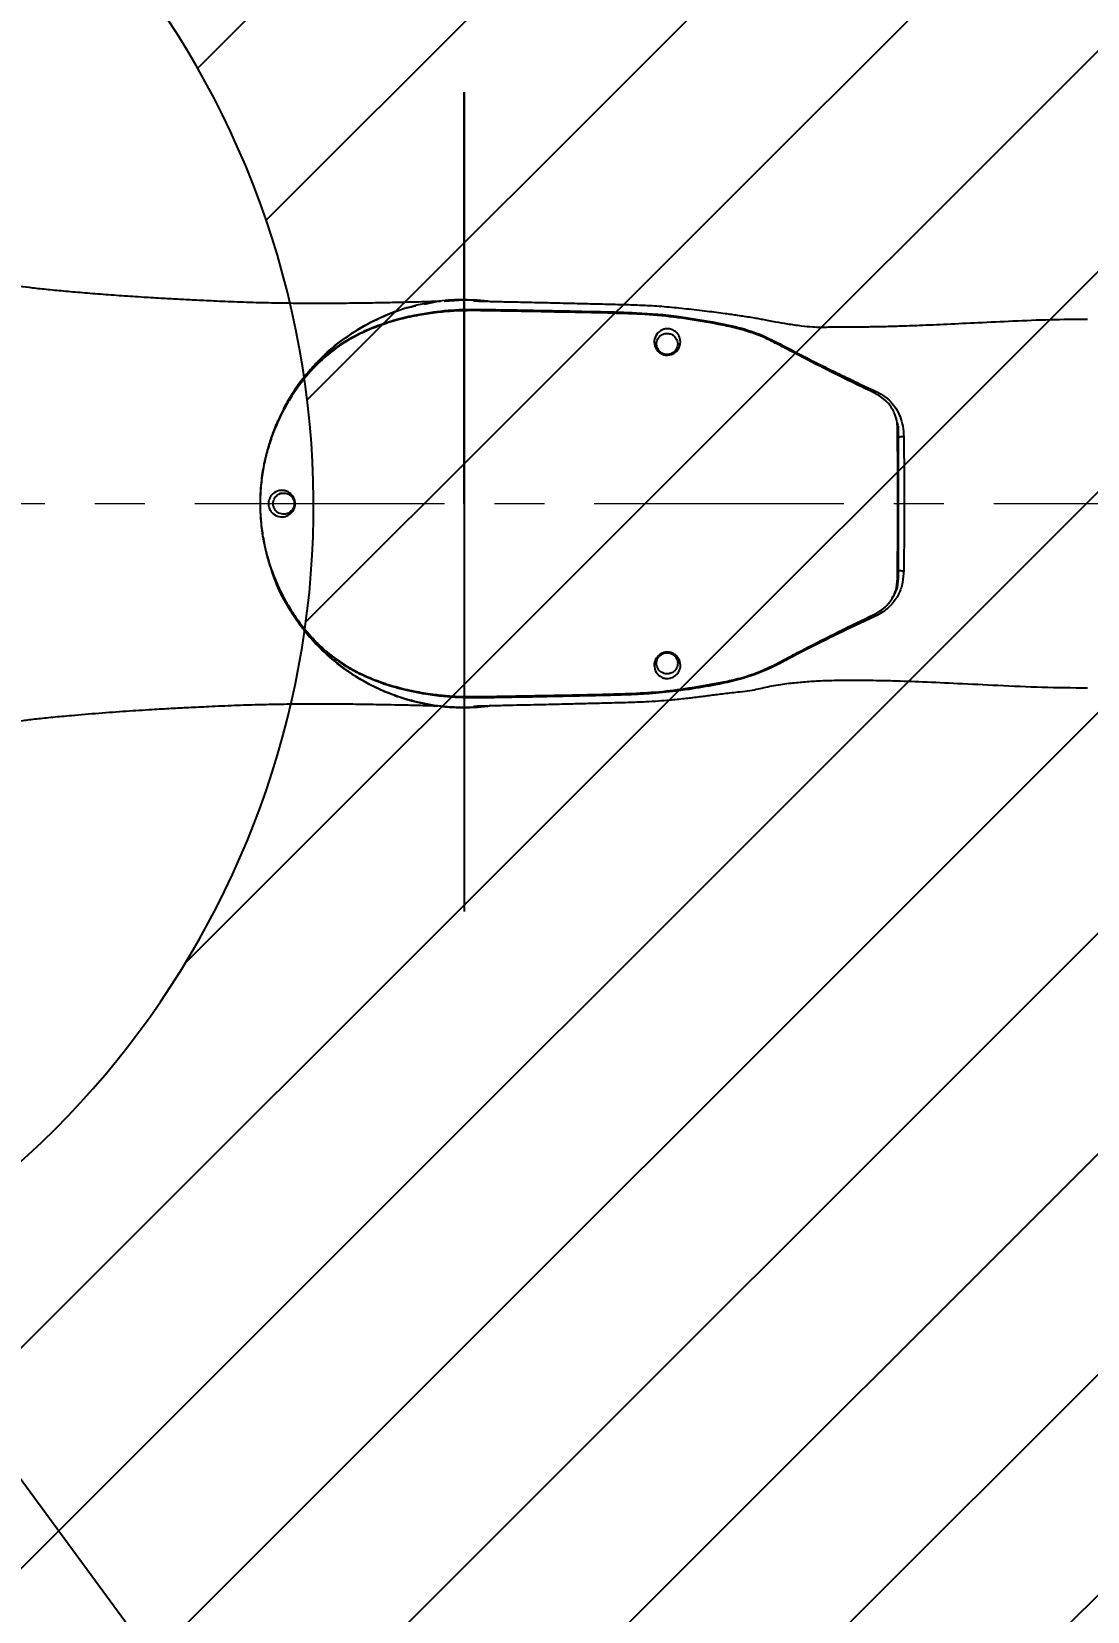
# Model space of a CAD drawing. Header units: millimetres. Extents: x 0 to 841, y 0 to 594.
# Drawn here: x 347.6 to 401.3, y 389.8 to 470.1 of the extents above; entities that cross this region are included whole.
import ezdxf

# ---------------------------------------------------------------- set-up
doc = ezdxf.new("R2010")
doc.units = ezdxf.units.MM
doc.header["$PDSIZE"] = -1
doc.linetypes.add('CENTERX2', pattern=[20.32, 12.7, -2.54, 2.54, -2.54])
doc.layers.add('细线层', color=7, linetype='Continuous', lineweight=25)
doc.styles.add('SLDTEXTSTYLE5', font='TXT', dxfattribs={"width": 0.605})
doc.dimstyles.new('SLDDIMSTYLE2', dxfattribs={"dimtxt": 5.5, "dimasz": 4.08, "dimexe": 0, "dimexo": 0.0625, "dimgap": 1.375, "dimtad": 0, "dimtih": 1, "dimtoh": 1, "dimdec": 1, "dimlfac": 4, "dimrnd": 1e-09, "dimzin": 12, "dimdsep": 46, "dimtxsty": 'SLDTEXTSTYLE5', "dimsah": 1, "dimcen": 0, "dimadec": 0, "dimazin": 3, "dimtfac": 1, "dimtdec": 1, "dimtofl": 0, "dimtmove": 0, "dimatfit": 3, "dimfxl": 0, "dimfrac": 2, "dimtolj": 1, "dimtzin": 12, "dimarcsym": 0})
doc.dimstyles.new('SLDDIMSTYLE4', dxfattribs={"dimtxt": 5.5, "dimasz": 4.08, "dimexe": 0, "dimexo": 0.0625, "dimgap": 1.375, "dimtad": 0, "dimtih": 1, "dimtoh": 1, "dimdec": 1, "dimlfac": 4, "dimrnd": 1e-09, "dimzin": 12, "dimdsep": 46, "dimtxsty": 'SLDTEXTSTYLE5', "dimsah": 1, "dimcen": 0, "dimadec": 0, "dimazin": 3, "dimtfac": 1, "dimtdec": 1, "dimtofl": 0, "dimtmove": 0, "dimatfit": 3, "dimfxl": 0, "dimfrac": 2, "dimtolj": 1, "dimtzin": 12, "dimarcsym": 0})

# ---------------------------------------------------------------- blocks, each defined once
blk = doc.blocks.new('_D_2')
at = {"layer": '细线层'}
for p, q in [((395.878, 515.584), (433.499, 548.772)), ((433.499, 548.772), (464.489, 548.772)), ((317.044, 446.039), (395.878, 515.584))]:
    blk.add_line(p, q, dxfattribs=at)
blk.add_solid([(395.878, 515.584), (399.274, 517.902), (398.602, 518.664)], dxfattribs=at)
at = {"layer": '细线层', "char_height": 5.5, "attachment_point": 1, "style": 'SLDTEXTSTYLE5'}
for s, insert in [('S', (435.087, 555.862)), ('R420.5', (440.129, 555.862))]:
    blk.add_mtext(s, dxfattribs=dict(at, insert=insert))
blk = doc.blocks.new('_D_5')
at = {"layer": '细线层'}
for p, q in [((343.806, 400.872), (374.954, 358.456)), ((374.954, 358.456), (404.44, 318.302)), ((404.44, 318.302), (430.388, 318.302))]:
    blk.add_line(p, q, dxfattribs=at)
blk.add_arc((343.806, 400.872), 52.625, 300.64689, 308.46756, dxfattribs=at)
blk.add_solid([(374.954, 358.456), (372.948, 362.045), (372.129, 361.443)], dxfattribs=at)
at = {"layer": '细线层', "insert": (406.027, 325.392), "char_height": 5.5, "attachment_point": 1, "style": 'SLDTEXTSTYLE5'}
blk.add_mtext('R210.5', dxfattribs=at)

msp = doc.modelspace()

# ---------------------------------------------------------------- hatches: boundary and pattern name
at = {"layer": '细线层'}
h = msp.add_hatch(dxfattribs=at)
h.set_pattern_fill('ANSI31', color=256, scale=2.5, style=0)
edge = h.paths.add_edge_path(flags=0)
edge.add_line((336.289, 405.501), (336.225, 348.796))
edge.add_arc((343.806, 400.872), 52.625, 261.71786, 300.64689)
edge.add_arc((317.044, 446.039), 105.125, 300.64689, 599.35311)
edge.add_arc((290.282, 400.872), 52.625, 239.35311, 278.28214)
edge.add_line((297.863, 348.796), (297.864, 405.47))
edge.add_arc((317.044, 446.039), 44.875, -64.60462, 244.69701, ccw=False)

# ---------------------------------------------------------------- linework, layer by layer
at = {"color": 7, "linetype": 'Continuous', "lineweight": 25}
for p, q in [((367.557, 456.276), (368.182, 456.4)), ((368.561, 456.431), (369.577, 456.497)), ((360.219, 446.688), (360.214, 446.591))]:
    msp.add_line(p, q, dxfattribs=at)
at = {"color": 8, "linetype": 'Continuous', "lineweight": 25}
msp.add_line((390.471, 440.387), (388.982, 439.676), dxfattribs=at)
at = {"color": 8, "linetype": 'Continuous', "lineweight": 25, "flags": 128}
for points in [[(390.471, 451.858), (390.465, 451.845), (390.458, 451.829), (390.45, 451.811), (390.441, 451.792), (390.432, 451.771), (390.427, 451.759)], [(390.435, 440.468), (390.432, 440.474), (390.428, 440.484)]]:
    msp.add_lwpolyline(points, dxfattribs=at)
at = {"color": 7, "linetype": 'Continuous', "lineweight": 25, "flags": 128}
for points in [[(391.652, 449.427), (391.658, 449.455), (391.677, 449.48), (391.706, 449.502), (391.745, 449.52), (391.79, 449.531), (391.84, 449.536), (391.89, 449.535), (391.937, 449.526)], [(391.652, 442.817), (391.658, 442.79), (391.677, 442.765), (391.706, 442.742), (391.745, 442.725), (391.79, 442.713), (391.84, 442.708), (391.89, 442.71), (391.937, 442.718)]]:
    msp.add_lwpolyline(points, dxfattribs=at)
at = {"color": 7, "linetype": 'Continuous', "lineweight": 25}
for centre, start, end in [((391.618, 449.911), 10.08166, 82.2005), ((391.618, 442.334), 277.7995, 349.91834)]:
    msp.add_arc(centre, 0.0339, start, end, dxfattribs=at)
for points, knots in [([(368.373, 456.415), (368.174, 456.409), (367.786, 456.395), (367.082, 456.376), (366.416, 456.36), (365.819, 456.347), (365.299, 456.337), (364.767, 456.328), (364.197, 456.32), (363.609, 456.314), (363.028, 456.309), (362.364, 456.307), (361.569, 456.307), (360.578, 456.315), (359.436, 456.335), (358.217, 456.369), (357.043, 456.417), (356.018, 456.47), (355.114, 456.514), (354.218, 456.562), (353.236, 456.621), (352.169, 456.692), (351.086, 456.772), (350.054, 456.856), (349.071, 456.942), (348.195, 457.028), (347.438, 457.114), (346.742, 457.209), (346.185, 457.309), (345.713, 457.415), (345.296, 457.518), (344.856, 457.62), (344.414, 457.718), (343.875, 457.831), (343.252, 457.95), (342.635, 458.045), (342.187, 458.11), (341.75, 458.153), (341.175, 458.192), (340.472, 458.227), (339.631, 458.26), (338.576, 458.292), (337.364, 458.321), (336.121, 458.343), (334.944, 458.358), (333.867, 458.368), (333, 458.373), (332.327, 458.375), (331.786, 458.377), (331.225, 458.377), (330.629, 458.378), (329.958, 458.378), (329.087, 458.378), (328.03, 458.378), (326.854, 458.377), (325.714, 458.377), (324.75, 458.377), (323.952, 458.376), (323.295, 458.376), (322.621, 458.376), (321.9, 458.376), (321.115, 458.375), (320.273, 458.375), (319.438, 458.375), (318.678, 458.374), (318.024, 458.374), (317.497, 458.373), (317.143, 458.373), (317.114, 458.373), (317.087, 458.373), (317.078, 458.372), (317.078, 458.372), (317.077, 458.372)], [0, 0, 0, 0, 0.011606, 0.022622, 0.033612, 0.041475, 0.048587, 0.056304, 0.064633, 0.073404, 0.081867, 0.089917, 0.102271, 0.116446, 0.133009, 0.151936, 0.169454, 0.184111, 0.19655, 0.208817, 0.22321, 0.239543, 0.255859, 0.271474, 0.286393, 0.301053, 0.315791, 0.330728, 0.351182, 0.372068, 0.392737, 0.412963, 0.433538, 0.454658, 0.48716, 0.517749, 0.531957, 0.545637, 0.559387, 0.573303, 0.587835, 0.603324, 0.622937, 0.641296, 0.658134, 0.674365, 0.688188, 0.695845, 0.703615, 0.711708, 0.720248, 0.729525, 0.740912, 0.758119, 0.775486, 0.792027, 0.807687, 0.817399, 0.826741, 0.836253, 0.846711, 0.85811, 0.870404, 0.883234, 0.89497, 0.907307, 0.920369, 0.934341, 0.949566, 0.96585, 0.983172, 1, 1, 1, 1]), ([(390.42, 451.764), (389.721, 452.099), (388.323, 452.77), (386.688, 453.621), (385.53, 454.233), (384.835, 454.587), (384.115, 454.855), (383.342, 455.078), (382.242, 455.304), (380.861, 455.541), (379.19, 455.735), (376.963, 455.825), (374.379, 455.871), (371.899, 455.91), (370.074, 455.954), (368.841, 455.923), (367.754, 455.793), (366.807, 455.623), (365.866, 455.382), (364.802, 455.013), (363.644, 454.452), (362.62, 453.72), (361.851, 452.967), (361.237, 452.233), (360.722, 451.478), (360.302, 450.722), (359.983, 450.034), (359.714, 449.318), (359.49, 448.553), (359.323, 447.746), (359.22, 446.893), (359.19, 446.025), (359.236, 445.164), (359.354, 444.322), (359.539, 443.5), (359.795, 442.687), (360.118, 441.897), (360.505, 441.139), (360.953, 440.414), (361.469, 439.722), (362.046, 439.071), (362.693, 438.482), (363.457, 437.932), (364.299, 437.466), (365.204, 437.084), (366.102, 436.796), (367.03, 436.576), (367.913, 436.43), (368.74, 436.341), (369.507, 436.295), (371.307, 436.317), (373.869, 436.367), (376.684, 436.417), (378.721, 436.486), (380.247, 436.613), (381.506, 436.826), (382.513, 436.995), (383.329, 437.164), (384.201, 437.41), (385.112, 437.781), (385.982, 438.255), (387.158, 438.867), (388.629, 439.625), (389.823, 440.195), (390.42, 440.481)], [0, 0, 0, 0, 0.030884, 0.061787, 0.073412, 0.083103, 0.092854, 0.103963, 0.115129, 0.137591, 0.15979, 0.182085, 0.226383, 0.262751, 0.280937, 0.299147, 0.311818, 0.32454, 0.337454, 0.350455, 0.369396, 0.38852, 0.400293, 0.412198, 0.426636, 0.436608, 0.446634, 0.45683, 0.467083, 0.478333, 0.489663, 0.501249, 0.512924, 0.52397, 0.535092, 0.54645, 0.557889, 0.569067, 0.580322, 0.591827, 0.603423, 0.614944, 0.626615, 0.640844, 0.653209, 0.665675, 0.678395, 0.691179, 0.701332, 0.711511, 0.721759, 0.773073, 0.813628, 0.833935, 0.85428, 0.874601, 0.884778, 0.894964, 0.907825, 0.920818, 0.934051, 0.947287, 0.973638, 1, 1, 1, 1]), ([(370.255, 456.452), (369.974, 456.473), (369.268, 456.526), (368.291, 456.433), (367.143, 456.23), (366.019, 455.899), (364.702, 455.319), (363.706, 454.702), (362.786, 453.986), (362.125, 453.368), (361.36, 452.488), (360.685, 451.54), (360.297, 450.744), (360.113, 450.368)], [0, 0, 0, 0, 0.0670277, 0.1684953, 0.2325051, 0.3447605, 0.4464988, 0.5746192, 0.6225092, 0.7242716, 0.7893229, 0.9003627, 1, 1, 1, 1]), ([(361.925, 453.019), (361.958, 453.059), (362.182, 453.331), (362.69, 453.783), (363.448, 454.353), (364.225, 454.782), (365.066, 455.159), (365.975, 455.469), (366.946, 455.706), (368.056, 455.895), (369.185, 456.01), (370.302, 456.01), (371.407, 455.99), (372.792, 455.967), (374.248, 455.94), (375.861, 455.905), (377.123, 455.88), (378.775, 455.821), (380.08, 455.72), (381.359, 455.513), (382.366, 455.344), (383.565, 455.11), (384.759, 454.714), (386.014, 454.049), (387.124, 453.476), (388.171, 452.949), (388.672, 452.708), (388.887, 452.605)], [0, 0, 0, 0, 0.005448, 0.037254, 0.071482, 0.105754, 0.130758, 0.168902, 0.207064, 0.236356, 0.287905, 0.326899, 0.354305, 0.404803, 0.473395, 0.508333, 0.575411, 0.606802, 0.683189, 0.713511, 0.743831, 0.791128, 0.842627, 0.876058, 0.94117, 0.974766, 1, 1, 1, 1]), ([(362.145, 453.35), (362.177, 453.386), (362.505, 453.765), (363.251, 454.369), (364.372, 455.138), (365.598, 455.725), (366.525, 456.076), (367.049, 456.176), (367.128, 456.191)], [0, 0, 0, 0, 0.0248333, 0.2582929, 0.4917114, 0.725152, 0.9586119, 1, 1, 1, 1]), ([(369.577, 456.497), (370.032, 456.496), (370.508, 456.494), (370.972, 456.4), (370.993, 456.396)], [0, 0, 0, 0, 0.955916, 1, 1, 1, 1]), ([(401.277, 455.495), (400.646, 455.491), (399.374, 455.482), (397.525, 455.405), (395.776, 455.321), (394.201, 455.245), (392.861, 455.185), (391.753, 455.145), (390.85, 455.121), (389.961, 455.105), (389.12, 455.098), (388.453, 455.096), (387.999, 455.095), (387.701, 455.083), (387.267, 455.101), (386.694, 455.156), (386.013, 455.259), (385.464, 455.349), (385.064, 455.426), (384.768, 455.489), (384.532, 455.533), (384.22, 455.586), (383.861, 455.639), (383.515, 455.69), (383.176, 455.743), (382.666, 455.814), (381.89, 455.908), (380.906, 456.025), (379.884, 456.131), (378.947, 456.194), (377.987, 456.231), (377.016, 456.254), (376.024, 456.279), (375.18, 456.3), (374.403, 456.319), (373.587, 456.338), (372.844, 456.355), (372.224, 456.368), (371.795, 456.377), (371.372, 456.387), (370.974, 456.397), (370.618, 456.406), (370.326, 456.416), (370.125, 456.425), (370.074, 456.432), (370.079, 456.434), (370.079, 456.434)], [0, 0, 0, 0, 0.052978, 0.106789, 0.156637, 0.201925, 0.241213, 0.269893, 0.295079, 0.316723, 0.344657, 0.368822, 0.38319, 0.396414, 0.412099, 0.432409, 0.457593, 0.483746, 0.503206, 0.522566, 0.541372, 0.557534, 0.571098, 0.581923, 0.590762, 0.600405, 0.626232, 0.656359, 0.684782, 0.712207, 0.735005, 0.765251, 0.793498, 0.818146, 0.835932, 0.858632, 0.886541, 0.898289, 0.91048, 0.92318, 0.936525, 0.950644, 0.965658, 0.981725, 0.999136, 1, 1, 1, 1]), ([(379.821, 455.013), (379.844, 455.015), (379.905, 455.022), (380.012, 455.016), (380.138, 454.985), (380.279, 454.919), (380.447, 454.776), (380.584, 454.521), (380.59, 454.212), (380.46, 453.945), (380.295, 453.789), (380.126, 453.707), (379.964, 453.674), (379.805, 453.679), (379.644, 453.725), (379.482, 453.822), (379.327, 453.994), (379.226, 454.267), (379.261, 454.594), (379.423, 454.831), (379.621, 454.956), (379.731, 454.998), (379.805, 455.01), (379.821, 455.013)], [0, 0, 0, 0, 0.012456, 0.034168, 0.053156, 0.079983, 0.124962, 0.209701, 0.326663, 0.397576, 0.447141, 0.482034, 0.508492, 0.53519, 0.561859, 0.594865, 0.641184, 0.711938, 0.81664, 0.924162, 0.957428, 0.990818, 1, 1, 1, 1]), ([(379.827, 454.78), (379.815, 454.778), (379.728, 454.763), (379.647, 454.724), (379.495, 454.62), (379.377, 454.444), (379.347, 454.186), (379.428, 453.967), (379.553, 453.828), (379.684, 453.749), (379.81, 453.713), (379.897, 453.708), (379.98, 453.714), (380.079, 453.734), (380.215, 453.801), (380.347, 453.926), (380.451, 454.139), (380.444, 454.384), (380.335, 454.587), (380.2, 454.702), (380.086, 454.756), (379.988, 454.78), (379.922, 454.785), (379.87, 454.784), (379.846, 454.782), (379.827, 454.78)], [0, 0, 0, 0, 0.0086807, 0.0582893, 0.0747695, 0.1860085, 0.2945505, 0.3665041, 0.4120712, 0.443261, 0.4676277, 0.4882019, 0.4918324, 0.5162397, 0.5496172, 0.5988957, 0.6714942, 0.7932119, 0.8807855, 0.9258051, 0.9513973, 0.968758, 0.9845741, 0.9884651, 1, 1, 1, 1]), ([(391.623, 449.944), (391.614, 450.084), (391.597, 450.366), (391.444, 450.819), (391.164, 451.244), (390.784, 451.573), (390.522, 451.71), (390.42, 451.764)], [0, 0, 0, 0, 0.1989153, 0.4038584, 0.6649541, 0.8691763, 1, 1, 1, 1]), ([(390.471, 451.858), (390.64, 451.769), (390.98, 451.59), (391.34, 451.25), (391.591, 450.905), (391.777, 450.52), (391.907, 450.06), (391.927, 449.706), (391.937, 449.526)], [0, 0, 0, 0, 0.172402, 0.345809, 0.479699, 0.617129, 0.806245, 1, 1, 1, 1]), ([(360.382, 450.885), (360.445, 451.031), (360.52, 451.207), (360.627, 451.364), (360.646, 451.391)], [0, 0, 0, 0, 0.829925, 1, 1, 1, 1]), ([(360.111, 450.369), (360.105, 450.356), (360.085, 450.312), (360.036, 450.2), (359.988, 450.085), (359.939, 449.962), (359.885, 449.825), (359.83, 449.675), (359.775, 449.52), (359.727, 449.377), (359.69, 449.264), (359.665, 449.184), (359.639, 449.099), (359.613, 449.012), (359.588, 448.924), (359.553, 448.797), (359.511, 448.64), (359.471, 448.479), (359.43, 448.302), (359.374, 448.044), (359.309, 447.696), (359.244, 447.19), (359.212, 446.702), (359.203, 446.345), (359.202, 446.132), (359.202, 445.98), (359.205, 445.837), (359.21, 445.657), (359.223, 445.361), (359.256, 444.941), (359.308, 444.591), (359.34, 444.411), (359.365, 444.277), (359.384, 444.179), (359.4, 444.097), (359.409, 444.055), (359.415, 444.025), (359.422, 443.994), (359.431, 443.951), (359.443, 443.896), (359.457, 443.834), (359.478, 443.741), (359.509, 443.611), (359.548, 443.456), (359.593, 443.293), (359.642, 443.127), (359.688, 442.979), (359.75, 442.795), (359.784, 442.698), (359.797, 442.661)], [0, 0, 0, 0, 0.013864, 0.04645, 0.085987, 0.129989, 0.172955, 0.208666, 0.235838, 0.252628, 0.259161, 0.264713, 0.269608, 0.274302, 0.2793, 0.285031, 0.299749, 0.31983, 0.341915, 0.363149, 0.402699, 0.440142, 0.479362, 0.500574, 0.510574, 0.519044, 0.52638, 0.533414, 0.549398, 0.599929, 0.654036, 0.694049, 0.7108, 0.722168, 0.726228, 0.727996, 0.729676, 0.731354, 0.733112, 0.737144, 0.742207, 0.748531, 0.765455, 0.796277, 0.8374, 0.886319, 0.935922, 0.975725, 1, 1, 1, 1]), ([(391.588, 450.276), (391.613, 450.202), (391.653, 450.083), (391.652, 449.962), (391.652, 449.917)], [0, 0, 0, 0, 0.62844, 1, 1, 1, 1]), ([(391.623, 442.3), (391.624, 442.585), (391.626, 443.161), (391.628, 444.131), (391.63, 445.17), (391.63, 446.214), (391.629, 447.245), (391.628, 447.928), (391.628, 448.402), (391.627, 448.782), (391.625, 449.339), (391.624, 449.742), (391.623, 449.944)], [0, 0, 0, 0, 0.126681, 0.256519, 0.383449, 0.514566, 0.634844, 0.758623, 0.770719, 0.819131, 0.909011, 1, 1, 1, 1]), ([(391.652, 449.917), (391.652, 449.651), (391.652, 449.114), (391.652, 448.214), (391.652, 447.248), (391.652, 446.235), (391.652, 445.188), (391.652, 444.164), (391.652, 443.191), (391.652, 442.618), (391.652, 442.328)], [0, 0, 0, 0, 0.11937, 0.241336, 0.361553, 0.485365, 0.612339, 0.743394, 0.86996, 1, 1, 1, 1]), ([(391.937, 449.526), (391.941, 449.228), (391.949, 448.622), (391.956, 447.624), (391.959, 446.576), (391.959, 445.528), (391.955, 444.492), (391.949, 443.712), (391.943, 443.124), (391.939, 442.864), (391.937, 442.718)], [0, 0, 0, 0, 0.143945, 0.291772, 0.435844, 0.58415, 0.726284, 0.872684, 0.928804, 1, 1, 1, 1]), ([(360.418, 446.786), (360.469, 446.774), (360.589, 446.746), (360.758, 446.639), (360.894, 446.475), (360.97, 446.295), (360.992, 446.11), (360.964, 445.936), (360.892, 445.767), (360.755, 445.601), (360.584, 445.499), (360.344, 445.433), (360.063, 445.464), (359.818, 445.623), (359.689, 445.822), (359.639, 445.969), (359.622, 446.093), (359.629, 446.22), (359.662, 446.357), (359.749, 446.532), (359.942, 446.719), (360.187, 446.809), (360.369, 446.791), (360.418, 446.786)], [0, 0, 0, 0, 0.041255, 0.096908, 0.138357, 0.171273, 0.204301, 0.233457, 0.262851, 0.305272, 0.364658, 0.401533, 0.499605, 0.601597, 0.651114, 0.67396, 0.696987, 0.716766, 0.739499, 0.776934, 0.84992, 0.959382, 1, 1, 1, 1]), ([(360.492, 446.652), (360.453, 446.656), (360.308, 446.67), (360.111, 446.597), (359.96, 446.448), (359.892, 446.304), (359.869, 446.208), (359.864, 446.142), (359.865, 446.085), (359.869, 446.042), (359.883, 445.978), (359.916, 445.879), (360.019, 445.722), (360.211, 445.597), (360.432, 445.572), (360.622, 445.624), (360.756, 445.704), (360.866, 445.837), (360.923, 445.972), (360.944, 446.102), (360.936, 446.199), (360.914, 446.296), (360.867, 446.407), (360.759, 446.537), (360.625, 446.621), (360.532, 446.643), (360.492, 446.652)], [0, 0, 0, 0, 0.041935, 0.155841, 0.236669, 0.268094, 0.289584, 0.30346, 0.307699, 0.323437, 0.329066, 0.35114, 0.401113, 0.506954, 0.608662, 0.646366, 0.705893, 0.746932, 0.774415, 0.801042, 0.824935, 0.831249, 0.861997, 0.902111, 0.957839, 1, 1, 1, 1]), ([(359.798, 442.662), (359.8, 442.654), (359.882, 442.388), (360.121, 441.836), (360.526, 441.016), (361.01, 440.248), (361.619, 439.438), (362.408, 438.582), (363.298, 437.838), (364.258, 437.194), (365.1, 436.743), (365.993, 436.375), (366.698, 436.147), (367.573, 435.927), (368.671, 435.762), (369.649, 435.721), (370.189, 435.769), (370.255, 435.775)], [0, 0, 0, 0, 0.001803, 0.062185, 0.133712, 0.205862, 0.264414, 0.35985, 0.46497, 0.522358, 0.617695, 0.677589, 0.737847, 0.782725, 0.879, 0.985078, 1, 1, 1, 1]), ([(370.992, 435.848), (370.972, 435.844), (370.508, 435.751), (369.575, 435.73), (368.219, 435.803), (366.884, 436.073), (365.595, 436.509), (364.374, 437.112), (363.243, 437.868), (362.22, 438.765), (361.319, 439.787), (360.577, 440.924), (360.119, 441.767), (359.961, 442.241), (359.946, 442.286)], [0, 0, 0, 0, 0.004496, 0.103018, 0.201549, 0.300063, 0.398585, 0.497116, 0.595629, 0.694152, 0.792683, 0.891196, 0.989719, 1, 1, 1, 1]), ([(390.42, 440.481), (390.562, 440.558), (390.878, 440.73), (391.284, 441.144), (391.569, 441.682), (391.605, 442.097), (391.623, 442.3)], [0, 0, 0, 0, 0.1830916, 0.4073402, 0.7090578, 1, 1, 1, 1]), ([(391.937, 442.718), (391.925, 442.513), (391.898, 442.096), (391.731, 441.6), (391.512, 441.223), (391.31, 440.971), (391.077, 440.755), (390.808, 440.556), (390.591, 440.447), (390.471, 440.387)], [0, 0, 0, 0, 0.221736, 0.450563, 0.567116, 0.686025, 0.781278, 0.878943, 1, 1, 1, 1]), ([(391.652, 442.328), (391.64, 442.124), (391.617, 441.756), (391.402, 441.422), (391.307, 441.273)], [0, 0, 0, 0, 0.553678, 1, 1, 1, 1]), ([(388.982, 439.676), (388.648, 439.519), (387.67, 439.057), (386.495, 438.449), (385.178, 437.746), (383.95, 437.239), (382.444, 436.906), (381.186, 436.697), (380.001, 436.528), (378.991, 436.442), (377.889, 436.389), (376.697, 436.357), (375.233, 436.326), (373.845, 436.298), (372.525, 436.273), (371.368, 436.256), (369.973, 436.219), (368.757, 436.27), (367.506, 436.432), (366.414, 436.653), (365.289, 436.996), (364.381, 437.382), (363.682, 437.766), (363.16, 438.11), (362.672, 438.48), (362.194, 438.922), (361.809, 439.323), (361.606, 439.579), (361.547, 439.654)], [0, 0, 0, 0, 0.038151, 0.111734, 0.136655, 0.192372, 0.24819, 0.295647, 0.324138, 0.37172, 0.400316, 0.438129, 0.494855, 0.551595, 0.581478, 0.631283, 0.671127, 0.725584, 0.756768, 0.80137, 0.840525, 0.878096, 0.903005, 0.922872, 0.942623, 0.966291, 0.990131, 1, 1, 1, 1]), ([(379.904, 438.567), (379.943, 438.565), (380.033, 438.561), (380.184, 438.515), (380.361, 438.407), (380.531, 438.195), (380.603, 437.9), (380.543, 437.629), (380.401, 437.424), (380.257, 437.31), (380.098, 437.248), (379.977, 437.224), (379.87, 437.225), (379.736, 437.244), (379.554, 437.315), (379.346, 437.5), (379.227, 437.785), (379.254, 438.093), (379.378, 438.318), (379.527, 438.455), (379.691, 438.538), (379.822, 438.565), (379.892, 438.567), (379.904, 438.567)], [0, 0, 0, 0, 0.020124, 0.046275, 0.086842, 0.148167, 0.244001, 0.344299, 0.396259, 0.448618, 0.470158, 0.491847, 0.511148, 0.524764, 0.56773, 0.636883, 0.748148, 0.838293, 0.892898, 0.933364, 0.963587, 0.993972, 1, 1, 1, 1]), ([(379.897, 438.535), (379.888, 438.535), (379.841, 438.533), (379.783, 438.523), (379.693, 438.496), (379.589, 438.443), (379.47, 438.333), (379.37, 438.152), (379.349, 437.906), (379.444, 437.681), (379.609, 437.533), (379.755, 437.475), (379.866, 437.459), (379.945, 437.459), (380.011, 437.47), (380.075, 437.487), (380.183, 437.53), (380.297, 437.622), (380.411, 437.785), (380.46, 438.001), (380.404, 438.235), (380.269, 438.405), (380.126, 438.492), (380.002, 438.53), (379.929, 438.533), (379.897, 438.535)], [0, 0, 0, 0, 0.005451, 0.026887, 0.033138, 0.06141, 0.100775, 0.155723, 0.248628, 0.3642, 0.434883, 0.47696, 0.489703, 0.507257, 0.522593, 0.527003, 0.547265, 0.599305, 0.652723, 0.757126, 0.856193, 0.917951, 0.957275, 0.981677, 1, 1, 1, 1]), ([(370.09, 435.81), (370.088, 435.812), (370.084, 435.816), (370.202, 435.823), (370.438, 435.833), (370.756, 435.842), (371.128, 435.852), (371.62, 435.863), (372.245, 435.877), (372.937, 435.892), (373.571, 435.906), (374.141, 435.92), (374.645, 435.932), (375.214, 435.945), (375.931, 435.963), (376.871, 435.987), (377.852, 436.01), (378.736, 436.042), (379.437, 436.084), (380.095, 436.137), (380.764, 436.205), (381.469, 436.29), (382.024, 436.36), (382.473, 436.419), (382.828, 436.462), (383.219, 436.509), (383.672, 436.561), (384.143, 436.616), (384.554, 436.698), (384.912, 436.786), (385.326, 436.869), (385.754, 436.938), (386.163, 436.989), (386.549, 437.028), (386.933, 437.063), (387.306, 437.09), (387.712, 437.112), (388.17, 437.128), (388.677, 437.138), (389.245, 437.143), (389.864, 437.142), (390.588, 437.132), (391.616, 437.109), (392.993, 437.059), (394.776, 436.975), (396.789, 436.875), (398.985, 436.771), (400.51, 436.757), (401.277, 436.75)], [0, 0, 0, 0, 0.008875, 0.025331, 0.040687, 0.055146, 0.068836, 0.081877, 0.102478, 0.121956, 0.139688, 0.155624, 0.16971, 0.181904, 0.203283, 0.229718, 0.260567, 0.285358, 0.303667, 0.31928, 0.340651, 0.360017, 0.37905, 0.387536, 0.397768, 0.409852, 0.42381, 0.445064, 0.46761, 0.491374, 0.516581, 0.539494, 0.557925, 0.572288, 0.584648, 0.597832, 0.611839, 0.626741, 0.644532, 0.660273, 0.678151, 0.698372, 0.72133, 0.76395, 0.814107, 0.872125, 0.935706, 1, 1, 1, 1]), ([(317.077, 433.872), (317.076, 433.872), (317.075, 433.872), (317.109, 433.872), (317.082, 433.872), (317.342, 433.871), (317.782, 433.871), (318.362, 433.871), (319.043, 433.87), (319.893, 433.87), (320.888, 433.869), (321.938, 433.869), (322.927, 433.869), (323.863, 433.868), (324.792, 433.868), (325.765, 433.868), (326.814, 433.867), (327.93, 433.867), (329.013, 433.867), (329.961, 433.867), (330.722, 433.867), (331.345, 433.868), (331.89, 433.868), (332.387, 433.869), (332.851, 433.871), (333.357, 433.874), (333.924, 433.877), (334.603, 433.883), (335.402, 433.892), (336.36, 433.906), (337.409, 433.925), (338.471, 433.95), (339.438, 433.978), (340.273, 434.009), (340.973, 434.042), (341.602, 434.08), (342.14, 434.127), (342.535, 434.185), (342.983, 434.252), (343.414, 434.327), (343.878, 434.415), (344.372, 434.517), (344.895, 434.634), (345.414, 434.755), (345.895, 434.876), (346.47, 434.99), (347.123, 435.091), (347.818, 435.176), (348.644, 435.262), (349.724, 435.362), (350.985, 435.466), (352.355, 435.566), (353.588, 435.646), (354.644, 435.707), (355.61, 435.754), (356.685, 435.81), (357.864, 435.862), (359.063, 435.901), (360.148, 435.923), (361.121, 435.935), (361.959, 435.938), (362.683, 435.937), (363.315, 435.934), (363.906, 435.928), (364.495, 435.92), (365.085, 435.911), (365.731, 435.899), (366.464, 435.884), (367.307, 435.863), (367.916, 435.846), (368.198, 435.837), (368.235, 435.835)], [0, 0, 0, 0, 0.020625, 0.041487, 0.061046, 0.074585, 0.087359, 0.099566, 0.111326, 0.122761, 0.138914, 0.154312, 0.1687, 0.182054, 0.195159, 0.209209, 0.224481, 0.240918, 0.257913, 0.271731, 0.282287, 0.291092, 0.29892, 0.306071, 0.312757, 0.319145, 0.328175, 0.337487, 0.348805, 0.363174, 0.379537, 0.39525, 0.410245, 0.424544, 0.43795, 0.450606, 0.466759, 0.484614, 0.503636, 0.522594, 0.541259, 0.565742, 0.590164, 0.614802, 0.639629, 0.664069, 0.679004, 0.693837, 0.708798, 0.724025, 0.745317, 0.766123, 0.785303, 0.799678, 0.812435, 0.82753, 0.846614, 0.863945, 0.879843, 0.893971, 0.906393, 0.916408, 0.925544, 0.933968, 0.942198, 0.951294, 0.959718, 0.97044, 0.98312, 0.997777, 1, 1, 1, 1])]:
    msp.add_open_spline(points, degree=3, knots=knots, dxfattribs=at)
at = {"color": 8, "linetype": 'Continuous', "lineweight": 25}
msp.add_open_spline([(388.887, 452.605), (389.112, 452.496), (389.636, 452.24), (390.167, 451.997), (390.471, 451.858)], degree=3, knots=[0, 0, 0, 0, 0.427416, 1, 1, 1, 1], dxfattribs=at)
at = {"layer": '细线层'}
for p, q in [((369.577, 446.122), (369.577, 467.063)), ((369.577, 467.063), (369.577, 425.362))]:
    msp.add_line(p, q, dxfattribs=at)
at = {"layer": '细线层', "linetype": 'CENTERX2', "lineweight": 18}
for p, q in [((294.917, 446.122), (472.884, 446.122)), ((399.277, 446.122), (408.451, 446.122))]:
    msp.add_line(p, q, dxfattribs=at)
at = {"layer": '细线层'}
for radius, start, end in [(105.125, 300.64689, 239.35311), (105.125, 300.64689, 239.35311), (44.875, 295.39538, 244.69701)]:
    msp.add_arc((317.044, 446.039), radius, start, end, dxfattribs=at)
msp.add_point((369.577, 446.122), dxfattribs=at)

# ---------------------------------------------------------------- dimensions: what is measured, and where the dimension line sits
dim = msp.add_radius_dim(center=(317.044, 446.039), mpoint=(395.878, 515.584), text='S<>', dimstyle='SLDDIMSTYLE2', dxfattribs=at)
dim.commit()
dim.dimension.update_dxf_attribs({"geometry": '_D_2', "text_midpoint": (449.788, 552.993), "dimtype": 164})
dim = msp.add_radius_dim(center=(343.806, 400.872), mpoint=(374.954, 358.456), dimstyle='SLDDIMSTYLE4', dxfattribs=at)
dim.commit()
dim.dimension.update_dxf_attribs({"geometry": '_D_5', "text_midpoint": (418.207, 322.523), "dimtype": 164})

doc.saveas('drawing.dxf')
